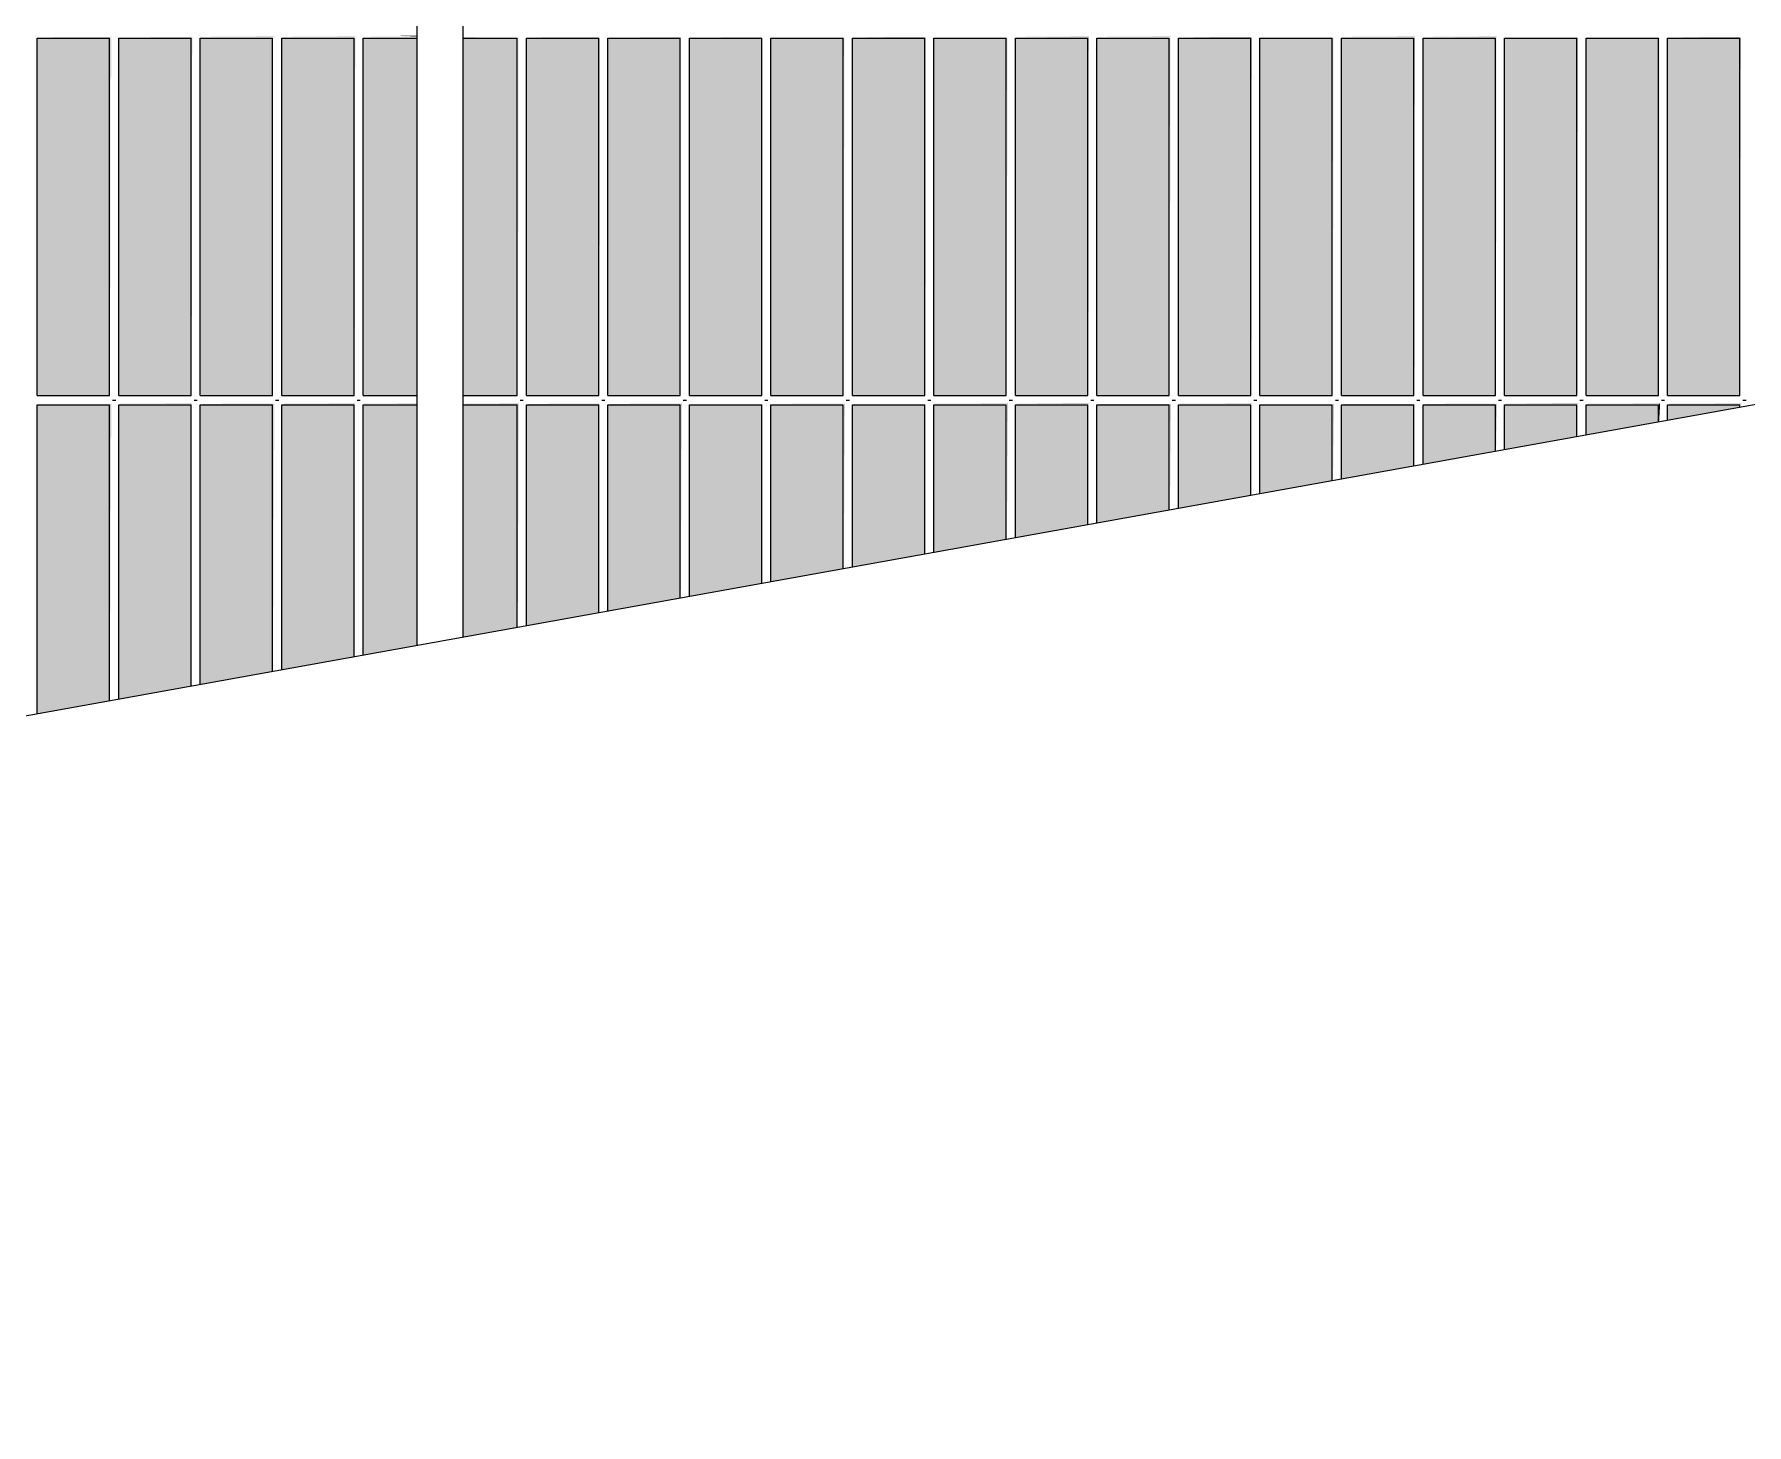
# Model space of a CAD drawing. Header units: metres. Extents: x -14 to 130, y -38 to 4.
# Drawn here: x 109.644 to 110.578, y -31.752 to -30.994 of the extents above; entities that cross this region are included whole.
import ezdxf

# ---------------------------------------------------------------- set-up
doc = ezdxf.new("R2010")
doc.units = ezdxf.units.M
doc.header["$MEASUREMENT"] = 0
for name, color, linetype in [('A-Ost_Ansicht Ost PP_2_110 Wand Aussen', 7, 'Continuous'), ('A-Ost_Ansicht Ost PP_2_140 Brüstung', 7, 'Continuous'), ('A-Ost_Ansicht Ost PP_2_717 Außen Ausstattung', 7, 'Continuous')]:
    doc.layers.add(name, color=color, linetype=linetype)

msp = doc.modelspace()

# ---------------------------------------------------------------- hatches: boundary and pattern name
at = {"layer": 'A-Ost_Ansicht Ost PP_2_140 Brüstung', "linetype": 'Continuous', "lineweight": 0, "true_color": 0x000000}
for points in [[(109.68534, -30.99623), (109.64587, -30.99623), (109.64587, -31.19123), (109.68534, -31.19123)], [(109.69034, -31.19123), (109.7298, -31.19123), (109.7298, -30.99623), (109.69034, -30.99623)], [(109.7348, -31.19123), (109.77427, -31.19123), (109.77427, -30.99623), (109.7348, -30.99623)], [(109.77927, -30.99623), (109.77927, -31.19123), (109.81873, -31.19123), (109.81873, -30.99623)], [(109.85318, -30.99623), (109.82373, -30.99623), (109.82373, -31.19123), (109.85318, -31.19123)], [(109.87821, -30.99623), (109.87821, -31.19123), (109.90766, -31.19123), (109.90766, -30.99623)], [(109.95212, -30.99623), (109.91266, -30.99623), (109.91266, -31.19123), (109.95212, -31.19123)], [(109.99659, -30.99623), (109.95712, -30.99623), (109.95712, -31.19123), (109.99659, -31.19123)], [(110.04105, -30.99623), (110.00159, -30.99623), (110.00159, -31.19123), (110.04105, -31.19123)], [(110.08552, -30.99623), (110.04605, -30.99623), (110.04605, -31.19123), (110.08552, -31.19123)], [(110.09052, -30.99623), (110.09052, -31.19123), (110.12998, -31.19123), (110.12998, -30.99623)], [(110.13498, -30.99623), (110.13498, -31.19123), (110.17444, -31.19123), (110.17444, -30.99623)], [(110.17944, -30.99623), (110.17944, -31.19123), (110.21891, -31.19123), (110.21891, -30.99623)], [(110.26337, -30.99623), (110.22391, -30.99623), (110.22391, -31.19123), (110.26337, -31.19123)], [(110.26837, -30.99623), (110.26837, -31.19123), (110.30784, -31.19123), (110.30784, -30.99623)], [(110.3523, -30.99623), (110.31284, -30.99623), (110.31284, -31.19123), (110.3523, -31.19123)], [(110.39677, -30.99623), (110.3573, -30.99623), (110.3573, -31.19123), (110.39677, -31.19123)], [(110.40177, -30.99623), (110.40177, -31.19123), (110.44123, -31.19123), (110.44123, -30.99623)], [(110.48569, -30.99623), (110.44623, -30.99623), (110.44623, -31.19123), (110.48569, -31.19123)], [(110.53016, -30.99623), (110.49069, -30.99623), (110.49069, -31.19123), (110.53016, -31.19123)], [(110.57462, -30.99623), (110.53516, -30.99623), (110.53516, -31.19123), (110.57462, -31.19123)], [(109.64587, -31.19623), (109.64587, -31.36479), (109.68534, -31.35768), (109.68534, -31.19623)], [(109.7298, -31.19623), (109.69034, -31.19623), (109.69034, -31.35678), (109.7298, -31.34968)], [(109.7348, -31.34878), (109.77427, -31.34168), (109.77427, -31.19623), (109.7348, -31.19623)], [(109.81873, -31.19623), (109.77927, -31.19623), (109.77927, -31.34078), (109.81873, -31.33367)], [(109.85318, -31.19623), (109.82373, -31.19623), (109.82373, -31.33277), (109.85318, -31.32747)], [(109.87821, -31.32297), (109.90766, -31.31766), (109.90766, -31.19623), (109.87821, -31.19623)], [(109.91266, -31.19623), (109.91266, -31.31677), (109.95212, -31.30966), (109.95212, -31.19623)], [(109.95712, -31.19623), (109.95712, -31.30876), (109.99659, -31.30166), (109.99659, -31.19623)], [(110.00159, -31.19623), (110.00159, -31.30076), (110.04105, -31.29365), (110.04105, -31.19623)], [(110.04605, -31.19623), (110.04605, -31.29275), (110.08552, -31.28565), (110.08552, -31.19623)], [(110.09052, -31.28475), (110.12998, -31.27765), (110.12998, -31.19623), (110.09052, -31.19623)], [(110.13498, -31.19623), (110.13498, -31.27675), (110.17444, -31.26964), (110.17444, -31.19623)], [(110.17944, -31.19623), (110.17944, -31.26874), (110.21891, -31.26164), (110.21891, -31.19623)], [(110.22391, -31.19623), (110.22391, -31.26074), (110.26337, -31.25364), (110.26337, -31.19623)], [(110.26837, -31.25274), (110.30784, -31.24563), (110.30784, -31.19623), (110.26837, -31.19623)], [(110.31284, -31.24473), (110.3523, -31.23763), (110.3523, -31.19623), (110.31284, -31.19623)], [(110.3573, -31.19623), (110.3573, -31.23673), (110.39677, -31.22963), (110.39677, -31.19623)], [(110.40177, -31.22873), (110.44123, -31.22162), (110.44123, -31.19623), (110.40177, -31.19623)], [(110.48569, -31.19623), (110.44623, -31.19623), (110.44623, -31.22072), (110.48569, -31.21362)], [(110.53016, -31.19623), (110.49069, -31.19623), (110.49069, -31.21272), (110.53016, -31.20562)], [(110.53516, -31.20472), (110.57462, -31.19761), (110.57462, -31.19623), (110.53516, -31.19623)]]:
    msp.add_hatch(color=18, dxfattribs=at).paths.add_polyline_path(points)
at = {"layer": 'A-Ost_Ansicht Ost PP_2_717 Außen Ausstattung', "linetype": 'Continuous', "lineweight": 0, "true_color": 0x000000}
for points in [[(109.64498, -30.99534), (109.68592, -30.99564)], [(109.64529, -30.99564), (109.68567, -30.99589)], [(109.68567, -30.99589), (109.64554, -30.99589), (109.68549, -30.99608)], [(109.64572, -30.99608), (109.68538, -30.99619)], [(109.68538, -30.99619), (109.68538, -31.19127), (109.68549, -30.99608)], [(109.68549, -30.99608), (109.68549, -31.19138), (109.68567, -30.99589)], [(109.68592, -30.99564), (109.68567, -31.19156)], [(109.68592, -30.99564), (109.68592, -31.19181), (109.68623, -30.99534)], [(109.68944, -30.99534), (109.73039, -30.99564)], [(109.73039, -30.99564), (109.68975, -30.99564), (109.73014, -30.99589)], [(109.69, -30.99589), (109.72995, -30.99608)], [(109.69019, -30.99608), (109.72984, -30.99619)], [(109.72984, -30.99619), (109.72984, -31.19127), (109.72995, -30.99608)], [(109.72995, -30.99608), (109.72995, -31.19138), (109.73014, -30.99589)], [(109.73014, -30.99589), (109.73014, -31.19156), (109.73039, -30.99564)], [(109.73039, -31.19181), (109.73069, -30.99534)], [(109.77516, -30.99534), (109.73391, -30.99534), (109.77485, -30.99564)], [(109.73422, -30.99564), (109.7746, -30.99589)], [(109.73447, -30.99589), (109.77442, -30.99608)], [(109.73465, -30.99608), (109.7743, -30.99619)], [(109.77442, -30.99608), (109.7743, -31.19127)], [(109.7746, -30.99589), (109.77442, -31.19138)], [(109.77485, -30.99564), (109.7746, -31.19156)], [(109.77516, -30.99534), (109.77485, -31.19181)], [(109.81962, -30.99534), (109.77837, -30.99534), (109.81931, -30.99564)], [(109.77868, -30.99564), (109.81906, -30.99589)], [(109.77893, -30.99589), (109.81888, -30.99608)], [(109.81888, -30.99608), (109.77911, -30.99608), (109.81877, -30.99619)], [(109.81877, -31.19127), (109.81888, -30.99608)], [(109.81888, -30.99608), (109.81888, -31.19138), (109.81906, -30.99589)], [(109.81906, -30.99589), (109.81906, -31.19156), (109.81931, -30.99564)], [(109.81931, -31.19181), (109.81962, -30.99534)], [(109.85318, -30.99534), (109.82284, -30.99534), (109.85318, -30.99564)], [(109.82314, -30.99564), (109.85318, -30.99589)], [(109.82339, -30.99589), (109.85318, -30.99608)], [(109.85318, -30.99608), (109.82358, -30.99608), (109.85318, -30.99619)], [(109.85318, -30.99498), (109.84284, -30.99498), (109.85318, -30.99534)], [(109.84302, -30.99458), (109.85318, -30.99498)], [(109.84314, -30.99416), (109.85318, -30.99458)], [(109.87819, -30.99534), (109.90824, -30.99564)], [(109.87819, -30.99564), (109.90799, -30.99589)], [(109.87819, -30.99608), (109.90781, -30.99608), (109.87819, -30.99589)], [(109.87819, -30.99619), (109.9077, -30.99619), (109.87819, -30.99608)], [(109.90781, -30.99608), (109.9077, -31.19127)], [(109.90799, -30.99589), (109.90781, -31.19138)], [(109.90824, -30.99564), (109.90799, -31.19156)], [(109.90824, -30.99564), (109.90824, -31.19181), (109.90855, -30.99534)], [(109.91176, -30.99534), (109.95271, -30.99564)], [(109.91207, -30.99564), (109.95246, -30.99589)], [(109.95246, -30.99589), (109.91232, -30.99589), (109.95227, -30.99608)], [(109.95227, -30.99608), (109.91251, -30.99608), (109.95216, -30.99619)], [(109.95216, -30.99619), (109.95216, -31.19127), (109.95227, -30.99608)], [(109.95227, -30.99608), (109.95227, -31.19138), (109.95246, -30.99589)], [(109.95246, -30.99589), (109.95246, -31.19156), (109.95271, -30.99564)], [(109.95271, -31.19181), (109.95301, -30.99534)], [(109.95623, -30.99534), (109.99717, -30.99564)], [(109.99717, -30.99564), (109.95654, -30.99564), (109.99692, -30.99589)], [(109.95679, -30.99589), (109.99674, -30.99608)], [(109.95697, -30.99608), (109.99663, -30.99619)], [(109.99674, -30.99608), (109.99663, -31.19127)], [(109.99674, -30.99608), (109.99674, -31.19138), (109.99692, -30.99589)], [(109.99717, -30.99564), (109.99692, -31.19156)], [(109.99748, -30.99534), (109.99717, -31.19181)], [(110.00069, -30.99534), (110.04164, -30.99564)], [(110.04164, -30.99564), (110.001, -30.99564), (110.04139, -30.99589)], [(110.00125, -30.99589), (110.0412, -30.99608)], [(110.0412, -30.99608), (110.00144, -30.99608), (110.04109, -30.99619)], [(110.04109, -30.99619), (110.04109, -31.19127), (110.0412, -30.99608)], [(110.04139, -30.99589), (110.0412, -31.19138)], [(110.04164, -30.99564), (110.04139, -31.19156)], [(110.04164, -31.19181), (110.04194, -30.99534)], [(110.04516, -30.99534), (110.0861, -30.99564)], [(110.04547, -30.99564), (110.08585, -30.99589)], [(110.04572, -30.99589), (110.08567, -30.99608)], [(110.08567, -30.99608), (110.0459, -30.99608), (110.08555, -30.99619)], [(110.08555, -31.19127), (110.08567, -30.99608)], [(110.08567, -30.99608), (110.08567, -31.19138), (110.08585, -30.99589)], [(110.08585, -30.99589), (110.08585, -31.19156), (110.0861, -30.99564)], [(110.08641, -30.99534), (110.0861, -31.19181)], [(110.08962, -30.99534), (110.13056, -30.99564)], [(110.13056, -30.99564), (110.08993, -30.99564), (110.13031, -30.99589)], [(110.13031, -30.99589), (110.09018, -30.99589), (110.13013, -30.99608)], [(110.09036, -30.99608), (110.13002, -30.99619)], [(110.13002, -31.19127), (110.13013, -30.99608)], [(110.13013, -30.99608), (110.13013, -31.19138), (110.13031, -30.99589)], [(110.13031, -30.99589), (110.13031, -31.19156), (110.13056, -30.99564)], [(110.13056, -31.19181), (110.13087, -30.99534)], [(110.13409, -30.99534), (110.17503, -30.99564)], [(110.13439, -30.99564), (110.17478, -30.99589)], [(110.13464, -30.99589), (110.17459, -30.99608)], [(110.17459, -30.99608), (110.13483, -30.99608), (110.17448, -30.99619)], [(110.17459, -30.99608), (110.17448, -31.19127)], [(110.17459, -30.99608), (110.17459, -31.19138), (110.17478, -30.99589)], [(110.17478, -30.99589), (110.17478, -31.19156), (110.17503, -30.99564)], [(110.17534, -30.99534), (110.17503, -31.19181)], [(110.2198, -30.99534), (110.17855, -30.99534), (110.21949, -30.99564)], [(110.21949, -30.99564), (110.17886, -30.99564), (110.21924, -30.99589)], [(110.17911, -30.99589), (110.21906, -30.99608)], [(110.21906, -30.99608), (110.17929, -30.99608), (110.21895, -30.99619)], [(110.21895, -31.19127), (110.21906, -30.99608)], [(110.21906, -30.99608), (110.21906, -31.19138), (110.21924, -30.99589)], [(110.21924, -30.99589), (110.21924, -31.19156), (110.21949, -30.99564)], [(110.21949, -31.19181), (110.2198, -30.99534)], [(110.26426, -30.99534), (110.22301, -30.99534), (110.26396, -30.99564)], [(110.22332, -30.99564), (110.26371, -30.99589)], [(110.22357, -30.99589), (110.26352, -30.99608)], [(110.22376, -30.99608), (110.26341, -30.99619)], [(110.26341, -30.99619), (110.26341, -31.19127), (110.26352, -30.99608)], [(110.26352, -30.99608), (110.26352, -31.19138), (110.26371, -30.99589)], [(110.26371, -30.99589), (110.26371, -31.19156), (110.26396, -30.99564)], [(110.26426, -30.99534), (110.26396, -31.19181)], [(110.26748, -30.99534), (110.30842, -30.99564)], [(110.30842, -30.99564), (110.26779, -30.99564), (110.30817, -30.99589)], [(110.30817, -30.99589), (110.26804, -30.99589), (110.30799, -30.99608)], [(110.30799, -30.99608), (110.26822, -30.99608), (110.30788, -30.99619)], [(110.30788, -31.19127), (110.30799, -30.99608)], [(110.30799, -30.99608), (110.30799, -31.19138), (110.30817, -30.99589)], [(110.30817, -30.99589), (110.30817, -31.19156), (110.30842, -30.99564)], [(110.30842, -31.19181), (110.30873, -30.99534)], [(110.31194, -30.99534), (110.35289, -30.99564)], [(110.31225, -30.99564), (110.35264, -30.99589)], [(110.3125, -30.99589), (110.35245, -30.99608)], [(110.31269, -30.99608), (110.35234, -30.99619)], [(110.35234, -30.99619), (110.35234, -31.19127), (110.35245, -30.99608)], [(110.35245, -30.99608), (110.35245, -31.19138), (110.35264, -30.99589)], [(110.35264, -30.99589), (110.35264, -31.19156), (110.35289, -30.99564)], [(110.35319, -30.99534), (110.35289, -31.19181)], [(110.39766, -30.99534), (110.35641, -30.99534), (110.39735, -30.99564)], [(110.35672, -30.99564), (110.3971, -30.99589)], [(110.35697, -30.99589), (110.39692, -30.99608)], [(110.39692, -30.99608), (110.35715, -30.99608), (110.3968, -30.99619)], [(110.3968, -31.19127), (110.39692, -30.99608)], [(110.39692, -30.99608), (110.39692, -31.19138), (110.3971, -30.99589)], [(110.3971, -30.99589), (110.3971, -31.19156), (110.39735, -30.99564)], [(110.39735, -31.19181), (110.39766, -30.99534)], [(110.44212, -30.99534), (110.40087, -30.99534), (110.44181, -30.99564)], [(110.44181, -30.99564), (110.40118, -30.99564), (110.44156, -30.99589)], [(110.40143, -30.99589), (110.44138, -30.99608)], [(110.40161, -30.99608), (110.44127, -30.99619)], [(110.44127, -30.99619), (110.44127, -31.19127), (110.44138, -30.99608)], [(110.44138, -30.99608), (110.44138, -31.19138), (110.44156, -30.99589)], [(110.44156, -30.99589), (110.44156, -31.19156), (110.44181, -30.99564)], [(110.44212, -30.99534), (110.44181, -31.19181)], [(110.44534, -30.99534), (110.48628, -30.99564)], [(110.44564, -30.99564), (110.48603, -30.99589)], [(110.44589, -30.99589), (110.48584, -30.99608)], [(110.48584, -30.99608), (110.44608, -30.99608), (110.48573, -30.99619)], [(110.48573, -31.19127), (110.48584, -30.99608)], [(110.48584, -30.99608), (110.48584, -31.19138), (110.48603, -30.99589)], [(110.48603, -30.99589), (110.48603, -31.19156), (110.48628, -30.99564)], [(110.48628, -31.19181), (110.48659, -30.99534)], [(110.4898, -30.99534), (110.53074, -30.99564)], [(110.49011, -30.99564), (110.53049, -30.99589)], [(110.49036, -30.99589), (110.53031, -30.99608)], [(110.49054, -30.99608), (110.5302, -30.99619)], [(110.53031, -30.99608), (110.5302, -31.19127)], [(110.53031, -30.99608), (110.53031, -31.19138), (110.53049, -30.99589)], [(110.53049, -30.99589), (110.53049, -31.19156), (110.53074, -30.99564)], [(110.53105, -30.99534), (110.53074, -31.19181)], [(110.53426, -30.99534), (110.57521, -30.99564)], [(110.57521, -30.99564), (110.53457, -30.99564), (110.57496, -30.99589)], [(110.57496, -30.99589), (110.53482, -30.99589), (110.57477, -30.99608)], [(110.53501, -30.99608), (110.57466, -30.99619)], [(110.57466, -31.19127), (110.57477, -30.99608)], [(110.57477, -30.99608), (110.57477, -31.19138), (110.57496, -30.99589)], [(110.57496, -30.99589), (110.57496, -31.19156), (110.57521, -30.99564)], [(110.57521, -31.19181), (110.57551, -30.99534)], [(109.64498, -31.19534), (109.68592, -31.19564)], [(109.64529, -31.19564), (109.68567, -31.19589)], [(109.64554, -31.19589), (109.68549, -31.19608)], [(109.64572, -31.19608), (109.68538, -31.19619)], [(109.68538, -31.35768), (109.68549, -31.19608)], [(109.68549, -31.19608), (109.68549, -31.35766), (109.68567, -31.19589)], [(109.68567, -31.19589), (109.68567, -31.35762), (109.68592, -31.19564)], [(109.68592, -31.19564), (109.68592, -31.35758), (109.68623, -31.19534)], [(109.73069, -31.19534), (109.68944, -31.19534), (109.73039, -31.19564)], [(109.68975, -31.19564), (109.73014, -31.19589)], [(109.69, -31.19589), (109.72995, -31.19608)], [(109.69019, -31.19608), (109.72984, -31.19619)], [(109.72984, -31.19619), (109.72984, -31.34967), (109.72995, -31.19608)], [(109.72995, -31.19608), (109.72995, -31.34965), (109.73014, -31.19589)], [(109.73014, -31.34962), (109.73039, -31.19564)], [(109.73069, -31.19534), (109.73039, -31.34957)], [(109.73391, -31.19534), (109.77485, -31.19564)], [(109.77485, -31.19564), (109.73422, -31.19564), (109.7746, -31.19589)], [(109.7746, -31.19589), (109.73447, -31.19589), (109.77442, -31.19608)], [(109.77442, -31.19608), (109.73465, -31.19608), (109.7743, -31.19619)], [(109.7743, -31.19619), (109.7743, -31.34167), (109.77442, -31.19608)], [(109.77442, -31.34165), (109.7746, -31.19589)], [(109.7746, -31.19589), (109.7746, -31.34162), (109.77485, -31.19564)], [(109.77485, -31.19564), (109.77485, -31.34157), (109.77516, -31.19534)], [(109.81962, -31.19534), (109.77837, -31.19534), (109.81931, -31.19564)], [(109.77868, -31.19564), (109.81906, -31.19589)], [(109.81906, -31.19589), (109.77893, -31.19589), (109.81888, -31.19608)], [(109.77911, -31.19608), (109.81877, -31.19619)], [(109.81877, -31.19619), (109.81877, -31.33367), (109.81888, -31.19608)], [(109.81888, -31.19608), (109.81888, -31.33365), (109.81906, -31.19589)], [(109.81906, -31.33361), (109.81931, -31.19564)], [(109.81962, -31.19534), (109.81931, -31.33357)], [(109.85318, -31.19534), (109.82284, -31.19534), (109.85318, -31.19564)], [(109.82314, -31.19564), (109.85318, -31.19589)], [(109.82339, -31.19589), (109.85318, -31.19608)], [(109.85318, -31.19608), (109.82358, -31.19608), (109.85318, -31.19619)], [(109.84111, -31.19127), (109.85318, -31.19138)], [(109.84153, -31.19138), (109.85318, -31.19156)], [(109.84192, -31.19156), (109.85318, -31.19181)], [(109.84228, -31.19181), (109.85318, -31.19212)], [(109.84259, -31.19212), (109.85318, -31.19248)], [(109.84284, -31.19248), (109.85318, -31.19287)], [(109.84284, -31.19498), (109.85318, -31.19534)], [(109.84302, -31.19287), (109.85318, -31.1933)], [(109.84302, -31.19458), (109.85318, -31.19498)], [(109.84314, -31.1933), (109.85318, -31.19373)], [(109.84314, -31.19416), (109.85318, -31.19458)], [(109.84317, -31.19373), (109.85318, -31.19416)], [(109.90855, -31.19534), (109.87819, -31.19534), (109.90824, -31.19564)], [(109.87819, -31.19564), (109.90799, -31.19589)], [(109.90799, -31.19589), (109.87819, -31.19589), (109.90781, -31.19608)], [(109.87819, -31.19608), (109.9077, -31.19619)], [(109.9077, -31.19619), (109.9077, -31.31766), (109.90781, -31.19608)], [(109.90781, -31.19608), (109.90781, -31.31764), (109.90799, -31.19589)], [(109.90799, -31.19589), (109.90799, -31.3176), (109.90824, -31.19564)], [(109.90824, -31.19564), (109.90824, -31.31756), (109.90855, -31.19534)], [(109.91176, -31.19534), (109.95271, -31.19564)], [(109.95271, -31.19564), (109.91207, -31.19564), (109.95246, -31.19589)], [(109.95246, -31.19589), (109.91232, -31.19589), (109.95227, -31.19608)], [(109.95227, -31.19608), (109.91251, -31.19608), (109.95216, -31.19619)], [(109.95216, -31.30965), (109.95227, -31.19608)], [(109.95227, -31.19608), (109.95227, -31.30963), (109.95246, -31.19589)], [(109.95246, -31.3096), (109.95271, -31.19564)], [(109.95301, -31.19534), (109.95271, -31.30956)], [(109.95623, -31.19534), (109.99717, -31.19564)], [(109.99717, -31.19564), (109.95654, -31.19564), (109.99692, -31.19589)], [(109.99692, -31.19589), (109.95679, -31.19589), (109.99674, -31.19608)], [(109.95697, -31.19608), (109.99663, -31.19619)], [(109.99663, -31.19619), (109.99663, -31.30165), (109.99674, -31.19608)], [(109.99692, -31.19589), (109.99674, -31.30163)], [(109.99692, -31.19589), (109.99692, -31.3016), (109.99717, -31.19564)], [(109.99717, -31.19564), (109.99717, -31.30155), (109.99748, -31.19534)], [(110.00069, -31.19534), (110.04164, -31.19564)], [(110.001, -31.19564), (110.04139, -31.19589)], [(110.00125, -31.19589), (110.0412, -31.19608)], [(110.0412, -31.19608), (110.00144, -31.19608), (110.04109, -31.19619)], [(110.0412, -31.19608), (110.04109, -31.29365)], [(110.0412, -31.19608), (110.0412, -31.29363), (110.04139, -31.19589)], [(110.04164, -31.19564), (110.04139, -31.29359)], [(110.04164, -31.29355), (110.04194, -31.19534)], [(110.04516, -31.19534), (110.0861, -31.19564)], [(110.0861, -31.19564), (110.04547, -31.19564), (110.08585, -31.19589)], [(110.04572, -31.19589), (110.08567, -31.19608)], [(110.0459, -31.19608), (110.08555, -31.19619)], [(110.08555, -31.19619), (110.08555, -31.28564), (110.08567, -31.19608)], [(110.08585, -31.19589), (110.08567, -31.28562)], [(110.08585, -31.19589), (110.08585, -31.28559), (110.0861, -31.19564)], [(110.0861, -31.19564), (110.0861, -31.28555), (110.08641, -31.19534)], [(110.08962, -31.19534), (110.13056, -31.19564)], [(110.08993, -31.19564), (110.13031, -31.19589)], [(110.09018, -31.19589), (110.13013, -31.19608)], [(110.09036, -31.19608), (110.13002, -31.19619)], [(110.13002, -31.27764), (110.13013, -31.19608)], [(110.13013, -31.19608), (110.13013, -31.27762), (110.13031, -31.19589)], [(110.13031, -31.27759), (110.13056, -31.19564)], [(110.13056, -31.27754), (110.13087, -31.19534)], [(110.17534, -31.19534), (110.13409, -31.19534), (110.17503, -31.19564)], [(110.13439, -31.19564), (110.17478, -31.19589)], [(110.13464, -31.19589), (110.17459, -31.19608)], [(110.13483, -31.19608), (110.17448, -31.19619)], [(110.17448, -31.19619), (110.17448, -31.26964), (110.17459, -31.19608)], [(110.17459, -31.26962), (110.17478, -31.19589)], [(110.17478, -31.19589), (110.17478, -31.26958), (110.17503, -31.19564)], [(110.17503, -31.19564), (110.17503, -31.26954), (110.17534, -31.19534)], [(110.2198, -31.19534), (110.17855, -31.19534), (110.21949, -31.19564)], [(110.21949, -31.19564), (110.17886, -31.19564), (110.21924, -31.19589)], [(110.17911, -31.19589), (110.21906, -31.19608)], [(110.17929, -31.19608), (110.21895, -31.19619)], [(110.21895, -31.26163), (110.21906, -31.19608)], [(110.21906, -31.19608), (110.21906, -31.26161), (110.21924, -31.19589)], [(110.21949, -31.19564), (110.21924, -31.26158)], [(110.2198, -31.19534), (110.21949, -31.26153)], [(110.22301, -31.19534), (110.26396, -31.19564)], [(110.22332, -31.19564), (110.26371, -31.19589)], [(110.26371, -31.19589), (110.22357, -31.19589), (110.26352, -31.19608)], [(110.22376, -31.19608), (110.26341, -31.19619)], [(110.26341, -31.19619), (110.26341, -31.25363), (110.26352, -31.19608)], [(110.26352, -31.25361), (110.26371, -31.19589)], [(110.26371, -31.19589), (110.26371, -31.25358), (110.26396, -31.19564)], [(110.26396, -31.19564), (110.26396, -31.25353), (110.26426, -31.19534)], [(110.30873, -31.19534), (110.26748, -31.19534), (110.30842, -31.19564)], [(110.26779, -31.19564), (110.30817, -31.19589)], [(110.26804, -31.19589), (110.30799, -31.19608)], [(110.26822, -31.19608), (110.30788, -31.19619)], [(110.30799, -31.19608), (110.30788, -31.24563)], [(110.30799, -31.19608), (110.30799, -31.24561), (110.30817, -31.19589)], [(110.30842, -31.19564), (110.30817, -31.24557)], [(110.30842, -31.24553), (110.30873, -31.19534)], [(110.31194, -31.19534), (110.35289, -31.19564)], [(110.31225, -31.19564), (110.35264, -31.19589)], [(110.3125, -31.19589), (110.35245, -31.19608)], [(110.31269, -31.19608), (110.35234, -31.19619)], [(110.35234, -31.19619), (110.35234, -31.23762), (110.35245, -31.19608)], [(110.35264, -31.19589), (110.35245, -31.2376)], [(110.35264, -31.19589), (110.35264, -31.23757), (110.35289, -31.19564)], [(110.35289, -31.19564), (110.35289, -31.23752), (110.35319, -31.19534)], [(110.35641, -31.19534), (110.39735, -31.19564)], [(110.35672, -31.19564), (110.3971, -31.19589)], [(110.3971, -31.19589), (110.35697, -31.19589), (110.39692, -31.19608)], [(110.35715, -31.19608), (110.3968, -31.19619)], [(110.39692, -31.19608), (110.3968, -31.22962)], [(110.39692, -31.19608), (110.39692, -31.2296), (110.3971, -31.19589)], [(110.3971, -31.22957), (110.39735, -31.19564)], [(110.39735, -31.22952), (110.39766, -31.19534)], [(110.40087, -31.19534), (110.44181, -31.19564)], [(110.44181, -31.19564), (110.40118, -31.19564), (110.44156, -31.19589)], [(110.44156, -31.19589), (110.40143, -31.19589), (110.44138, -31.19608)], [(110.44138, -31.19608), (110.40161, -31.19608), (110.44127, -31.19619)], [(110.44127, -31.19619), (110.44127, -31.22162), (110.44138, -31.19608)], [(110.44138, -31.2216), (110.44156, -31.19589)], [(110.44156, -31.19589), (110.44156, -31.22156), (110.44181, -31.19564)], [(110.44181, -31.19564), (110.44181, -31.22152), (110.44212, -31.19534)], [(110.48659, -31.19534), (110.44534, -31.19534), (110.48628, -31.19564)], [(110.48628, -31.19564), (110.44564, -31.19564), (110.48603, -31.19589)], [(110.44589, -31.19589), (110.48584, -31.19608)], [(110.48584, -31.19608), (110.44608, -31.19608), (110.48573, -31.19619)], [(110.48573, -31.21361), (110.48584, -31.19608)], [(110.48584, -31.19608), (110.48584, -31.21359), (110.48603, -31.19589)], [(110.48603, -31.21356), (110.48628, -31.19564)], [(110.48659, -31.19534), (110.48628, -31.21351)], [(110.53105, -31.19534), (110.4898, -31.19534), (110.53074, -31.19564)], [(110.49011, -31.19564), (110.53049, -31.19589)], [(110.49036, -31.19589), (110.53031, -31.19608)], [(110.53031, -31.19608), (110.49054, -31.19608), (110.5302, -31.19619)], [(110.5302, -31.19619), (110.5302, -31.20561), (110.53031, -31.19608)], [(110.53031, -31.20559), (110.53049, -31.19589)], [(110.53049, -31.19589), (110.53049, -31.20555), (110.53074, -31.19564)], [(110.53074, -31.19564), (110.53074, -31.20551), (110.53105, -31.19534)], [(110.57551, -31.19534), (110.53426, -31.19534), (110.57521, -31.19564)], [(110.53457, -31.19564), (110.57496, -31.19589)], [(110.57496, -31.19589), (110.53482, -31.19589), (110.57477, -31.19608)], [(110.57477, -31.19608), (110.53501, -31.19608), (110.57466, -31.19619)], [(110.57496, -31.19589), (110.57477, -31.19758)], [(110.57521, -31.19564), (110.57496, -31.19755)], [(110.57551, -31.19534), (110.57521, -31.19751)]]:
    msp.add_hatch(color=18, dxfattribs=at).paths.add_polyline_path(points)

# ---------------------------------------------------------------- linework, layer by layer
at = {"layer": 'A-Ost_Ansicht Ost PP_2_110 Wand Aussen', "color": 7, "linetype": 'Continuous', "lineweight": 18, "ltscale": 1000}
msp.add_line((111.6434, -31.00523), (107.49202, -31.75248), dxfattribs=at)
at = {"layer": 'A-Ost_Ansicht Ost PP_2_717 Außen Ausstattung', "color": 7, "linetype": 'Continuous', "lineweight": 13, "ltscale": 1000}
for p, q in [((109.85318, -31.32747), (109.85318, -30.39373)), ((109.87818, -31.32297), (109.87818, -30.39373)), ((109.64587, -31.19126), (109.64587, -30.99622)), ((109.64587, -30.99623), (109.68534, -30.99623)), ((109.68534, -31.19126), (109.68534, -30.99622)), ((109.69034, -31.19126), (109.69034, -30.99622)), ((109.69034, -30.99623), (109.7298, -30.99623)), ((109.7298, -31.19126), (109.7298, -30.99622)), ((109.7348, -31.19126), (109.7348, -30.99622)), ((109.7348, -30.99623), (109.77427, -30.99623)), ((109.77427, -31.19126), (109.77427, -30.99622)), ((109.77927, -31.19126), (109.77927, -30.99622)), ((109.77927, -30.99623), (109.81873, -30.99623)), ((109.81873, -31.19126), (109.81873, -30.99622)), ((109.82373, -31.19126), (109.82373, -30.99622)), ((109.82373, -30.99623), (109.85318, -30.99623)), ((109.87818, -30.99623), (109.90766, -30.99623)), ((109.87821, -31.19123), (109.87821, -30.99623)), ((109.90766, -31.19126), (109.90766, -30.99622)), ((109.91266, -31.19126), (109.91266, -30.99622)), ((109.91266, -30.99623), (109.95212, -30.99623)), ((109.95212, -31.19123), (109.95212, -30.99622)), ((109.95712, -31.19123), (109.95712, -30.99622)), ((109.95712, -30.99623), (109.99659, -30.99623)), ((109.99659, -31.19123), (109.99659, -30.99622)), ((110.00159, -31.19123), (110.00159, -30.99622)), ((110.00159, -30.99623), (110.04105, -30.99623)), ((110.04105, -31.19123), (110.04105, -30.99622)), ((110.04605, -31.19123), (110.04605, -30.99622)), ((110.04605, -30.99623), (110.08552, -30.99623)), ((110.08552, -31.19123), (110.08552, -30.99622)), ((110.09052, -31.19123), (110.09052, -30.99622)), ((110.09052, -30.99623), (110.12998, -30.99623)), ((110.12998, -31.19123), (110.12998, -30.99622)), ((110.13498, -31.19123), (110.13498, -30.99622)), ((110.13498, -30.99623), (110.17444, -30.99623)), ((110.17444, -31.19123), (110.17444, -30.99622)), ((110.17944, -31.19123), (110.17944, -30.99622)), ((110.17944, -30.99623), (110.21891, -30.99623)), ((110.21891, -31.19123), (110.21891, -30.99622)), ((110.22391, -31.19123), (110.22391, -30.99622)), ((110.22391, -30.99623), (110.26337, -30.99623)), ((110.26337, -31.19123), (110.26337, -30.99622)), ((110.26837, -31.19123), (110.26837, -30.99622)), ((110.26837, -30.99623), (110.30784, -30.99623)), ((110.30784, -31.19123), (110.30784, -30.99622)), ((110.31284, -31.19123), (110.31284, -30.99622)), ((110.31284, -30.99623), (110.3523, -30.99623)), ((110.3523, -31.19123), (110.3523, -30.99622)), ((110.3573, -31.19123), (110.3573, -30.99622)), ((110.3573, -30.99623), (110.39677, -30.99623)), ((110.39677, -31.19123), (110.39677, -30.99622)), ((110.40177, -31.19123), (110.40177, -30.99622)), ((110.40177, -30.99623), (110.44123, -30.99623)), ((110.44123, -31.19123), (110.44123, -30.99622)), ((110.44623, -31.19123), (110.44623, -30.99622)), ((110.44623, -30.99623), (110.48569, -30.99623)), ((110.48569, -31.19123), (110.48569, -30.99622)), ((110.49069, -31.19123), (110.49069, -30.99622)), ((110.49069, -30.99623), (110.53016, -30.99623)), ((110.53016, -31.19123), (110.53016, -30.99622)), ((110.53516, -31.19123), (110.53516, -30.99622)), ((110.53516, -30.99623), (110.57462, -30.99623)), ((110.57462, -31.19123), (110.57462, -30.99622)), ((109.64587, -31.19123), (109.68534, -31.19123)), ((109.64587, -31.36479), (109.64587, -31.19622)), ((109.64587, -31.19623), (109.68534, -31.19623)), ((109.68534, -31.35768), (109.68534, -31.19622)), ((109.68698, -31.19373), (109.6874, -31.19373)), ((109.6874, -31.19373), (109.68784, -31.19373)), ((109.68784, -31.19373), (109.68827, -31.19373)), ((109.68827, -31.19373), (109.68869, -31.19373)), ((109.69034, -31.19123), (109.7298, -31.19123)), ((109.69034, -31.35678), (109.69034, -31.19622)), ((109.69034, -31.19623), (109.7298, -31.19623)), ((109.7298, -31.34968), (109.7298, -31.19622)), ((109.73144, -31.19373), (109.73187, -31.19373)), ((109.73187, -31.19373), (109.7323, -31.19373)), ((109.7323, -31.19373), (109.73273, -31.19373)), ((109.73273, -31.19373), (109.73315, -31.19373)), ((109.7348, -31.19123), (109.77427, -31.19123)), ((109.7348, -31.34878), (109.7348, -31.19622)), ((109.7348, -31.19623), (109.77427, -31.19623)), ((109.77427, -31.34168), (109.77427, -31.19622)), ((109.77591, -31.19373), (109.77633, -31.19373)), ((109.77633, -31.19373), (109.77676, -31.19373)), ((109.77676, -31.19373), (109.7772, -31.19373)), ((109.7772, -31.19373), (109.77762, -31.19373)), ((109.77927, -31.19123), (109.81873, -31.19123)), ((109.77927, -31.34078), (109.77927, -31.19622)), ((109.77927, -31.19623), (109.81873, -31.19623)), ((109.81873, -31.33367), (109.81873, -31.19622)), ((109.82037, -31.19373), (109.82079, -31.19373)), ((109.82079, -31.19373), (109.82123, -31.19373)), ((109.82123, -31.19373), (109.82166, -31.19373)), ((109.82166, -31.19373), (109.82208, -31.19373)), ((109.82373, -31.19123), (109.85318, -31.19123)), ((109.82373, -31.33277), (109.82373, -31.19622)), ((109.82373, -31.19623), (109.85318, -31.19623)), ((109.87818, -31.19123), (109.90766, -31.19123)), ((109.87818, -31.19623), (109.90766, -31.19623)), ((109.87821, -31.32297), (109.87821, -31.19623)), ((109.90766, -31.31766), (109.90766, -31.19622)), ((109.9093, -31.19373), (109.90972, -31.19373)), ((109.90972, -31.19373), (109.91016, -31.19373)), ((109.91016, -31.19373), (109.91059, -31.19373)), ((109.91059, -31.19373), (109.91101, -31.19373)), ((109.91266, -31.19123), (109.95212, -31.19123)), ((109.91266, -31.31677), (109.91266, -31.19622)), ((109.91266, -31.19623), (109.95212, -31.19623)), ((109.95212, -31.30966), (109.95212, -31.19622)), ((109.95377, -31.19373), (109.95419, -31.19373)), ((109.95419, -31.19373), (109.95462, -31.19373)), ((109.95462, -31.19373), (109.95506, -31.19373)), ((109.95506, -31.19373), (109.95548, -31.19373)), ((109.95712, -31.19123), (109.99659, -31.19123)), ((109.95712, -31.30876), (109.95712, -31.19622)), ((109.95712, -31.19623), (109.99659, -31.19623)), ((109.99659, -31.30166), (109.99659, -31.19622)), ((109.99823, -31.19373), (109.99865, -31.19373)), ((109.99865, -31.19373), (109.99909, -31.19373)), ((109.99909, -31.19373), (109.99952, -31.19373)), ((109.99952, -31.19373), (109.99994, -31.19373)), ((110.00159, -31.19123), (110.04105, -31.19123)), ((110.00159, -31.30076), (110.00159, -31.19622)), ((110.00159, -31.19623), (110.04105, -31.19623)), ((110.04105, -31.29365), (110.04105, -31.19622)), ((110.04269, -31.19373), (110.04312, -31.19373)), ((110.04312, -31.19373), (110.04355, -31.19373)), ((110.04355, -31.19373), (110.04398, -31.19373)), ((110.04398, -31.19373), (110.0444, -31.19373)), ((110.04605, -31.19123), (110.08552, -31.19123)), ((110.04605, -31.29275), (110.04605, -31.19622)), ((110.04605, -31.19623), (110.08552, -31.19623)), ((110.08552, -31.28565), (110.08552, -31.19622)), ((110.08716, -31.19373), (110.08758, -31.19373)), ((110.08758, -31.19373), (110.08801, -31.19373)), ((110.08801, -31.19373), (110.08845, -31.19373)), ((110.08845, -31.19373), (110.08887, -31.19373)), ((110.09052, -31.19123), (110.12998, -31.19123)), ((110.09052, -31.28475), (110.09052, -31.19622)), ((110.09052, -31.19623), (110.12998, -31.19623)), ((110.12998, -31.27765), (110.12998, -31.19622)), ((110.13162, -31.19373), (110.13204, -31.19373)), ((110.13204, -31.19373), (110.13248, -31.19373)), ((110.13248, -31.19373), (110.13291, -31.19373)), ((110.13291, -31.19373), (110.13333, -31.19373)), ((110.13498, -31.19123), (110.17445, -31.19123)), ((110.13498, -31.27675), (110.13498, -31.19622)), ((110.13498, -31.19623), (110.17444, -31.19623)), ((110.17444, -31.26964), (110.17444, -31.19622)), ((110.17609, -31.19373), (110.17651, -31.19373)), ((110.17651, -31.19373), (110.17694, -31.19373)), ((110.17694, -31.19373), (110.17738, -31.19373)), ((110.17738, -31.19373), (110.1778, -31.19373)), ((110.17944, -31.19123), (110.21891, -31.19123)), ((110.17944, -31.26874), (110.17944, -31.19622)), ((110.17944, -31.19623), (110.21891, -31.19623)), ((110.21891, -31.26164), (110.21891, -31.19622)), ((110.22055, -31.19373), (110.22097, -31.19373)), ((110.22097, -31.19373), (110.22141, -31.19373)), ((110.22141, -31.19373), (110.22184, -31.19373)), ((110.22184, -31.19373), (110.22226, -31.19373)), ((110.22391, -31.19123), (110.26337, -31.19123)), ((110.22391, -31.26074), (110.22391, -31.19622)), ((110.22391, -31.19623), (110.26337, -31.19623)), ((110.26337, -31.25364), (110.26337, -31.19622)), ((110.26502, -31.19373), (110.26544, -31.19373)), ((110.26544, -31.19373), (110.26587, -31.19373)), ((110.26587, -31.19373), (110.26631, -31.19373)), ((110.26631, -31.19373), (110.26673, -31.19373)), ((110.26837, -31.19123), (110.30784, -31.19123)), ((110.26837, -31.25274), (110.26837, -31.19622)), ((110.26837, -31.19623), (110.30784, -31.19623)), ((110.30784, -31.24563), (110.30784, -31.19622)), ((110.30948, -31.19373), (110.3099, -31.19373)), ((110.3099, -31.19373), (110.31034, -31.19373)), ((110.31034, -31.19373), (110.31077, -31.19373)), ((110.31077, -31.19373), (110.31119, -31.19373)), ((110.31284, -31.19123), (110.3523, -31.19123)), ((110.31284, -31.24473), (110.31284, -31.19622)), ((110.31284, -31.19623), (110.3523, -31.19623)), ((110.3523, -31.23763), (110.3523, -31.19622)), ((110.35394, -31.19373), (110.35437, -31.19373)), ((110.35437, -31.19373), (110.3548, -31.19373)), ((110.3548, -31.19373), (110.35523, -31.19373)), ((110.35523, -31.19373), (110.35565, -31.19373)), ((110.3573, -31.19123), (110.39677, -31.19123)), ((110.3573, -31.23673), (110.3573, -31.19622)), ((110.3573, -31.19623), (110.39677, -31.19623)), ((110.39677, -31.22963), (110.39677, -31.19622)), ((110.39841, -31.19373), (110.39883, -31.19373)), ((110.39883, -31.19373), (110.39926, -31.19373)), ((110.39926, -31.19373), (110.3997, -31.19373)), ((110.3997, -31.19373), (110.40012, -31.19373)), ((110.40177, -31.19123), (110.44123, -31.19123)), ((110.40177, -31.22873), (110.40177, -31.19622)), ((110.40177, -31.19623), (110.44123, -31.19623)), ((110.44123, -31.22162), (110.44123, -31.19622)), ((110.44287, -31.19373), (110.44329, -31.19373)), ((110.44329, -31.19373), (110.44373, -31.19373)), ((110.44373, -31.19373), (110.44416, -31.19373)), ((110.44416, -31.19373), (110.44458, -31.19373)), ((110.44623, -31.19123), (110.4857, -31.19123)), ((110.44623, -31.22072), (110.44623, -31.19622)), ((110.44623, -31.19623), (110.48569, -31.19623)), ((110.48569, -31.21362), (110.48569, -31.19622)), ((110.48734, -31.19373), (110.48776, -31.19373)), ((110.48776, -31.19373), (110.48819, -31.19373)), ((110.48819, -31.19373), (110.48863, -31.19373)), ((110.48863, -31.19373), (110.48905, -31.19373)), ((110.49069, -31.19123), (110.53016, -31.19123)), ((110.49069, -31.21272), (110.49069, -31.19622)), ((110.49069, -31.19623), (110.53016, -31.19623)), ((110.53016, -31.20562), (110.53016, -31.19622)), ((110.5318, -31.19373), (110.53222, -31.19373)), ((110.53222, -31.19373), (110.53266, -31.19373)), ((110.53266, -31.19373), (110.53309, -31.19373)), ((110.53309, -31.19373), (110.53351, -31.19373)), ((110.53516, -31.19123), (110.57462, -31.19123)), ((110.53516, -31.20472), (110.53516, -31.19622)), ((110.53516, -31.19623), (110.57462, -31.19623)), ((110.57462, -31.19761), (110.57462, -31.19622)), ((110.57627, -31.19373), (110.57669, -31.19373)), ((110.57669, -31.19373), (110.57712, -31.19373)), ((110.57712, -31.19373), (110.57756, -31.19373)), ((110.57756, -31.19373), (110.57798, -31.19373))]:
    msp.add_line(p, q, dxfattribs=at)

doc.saveas('drawing.dxf')
